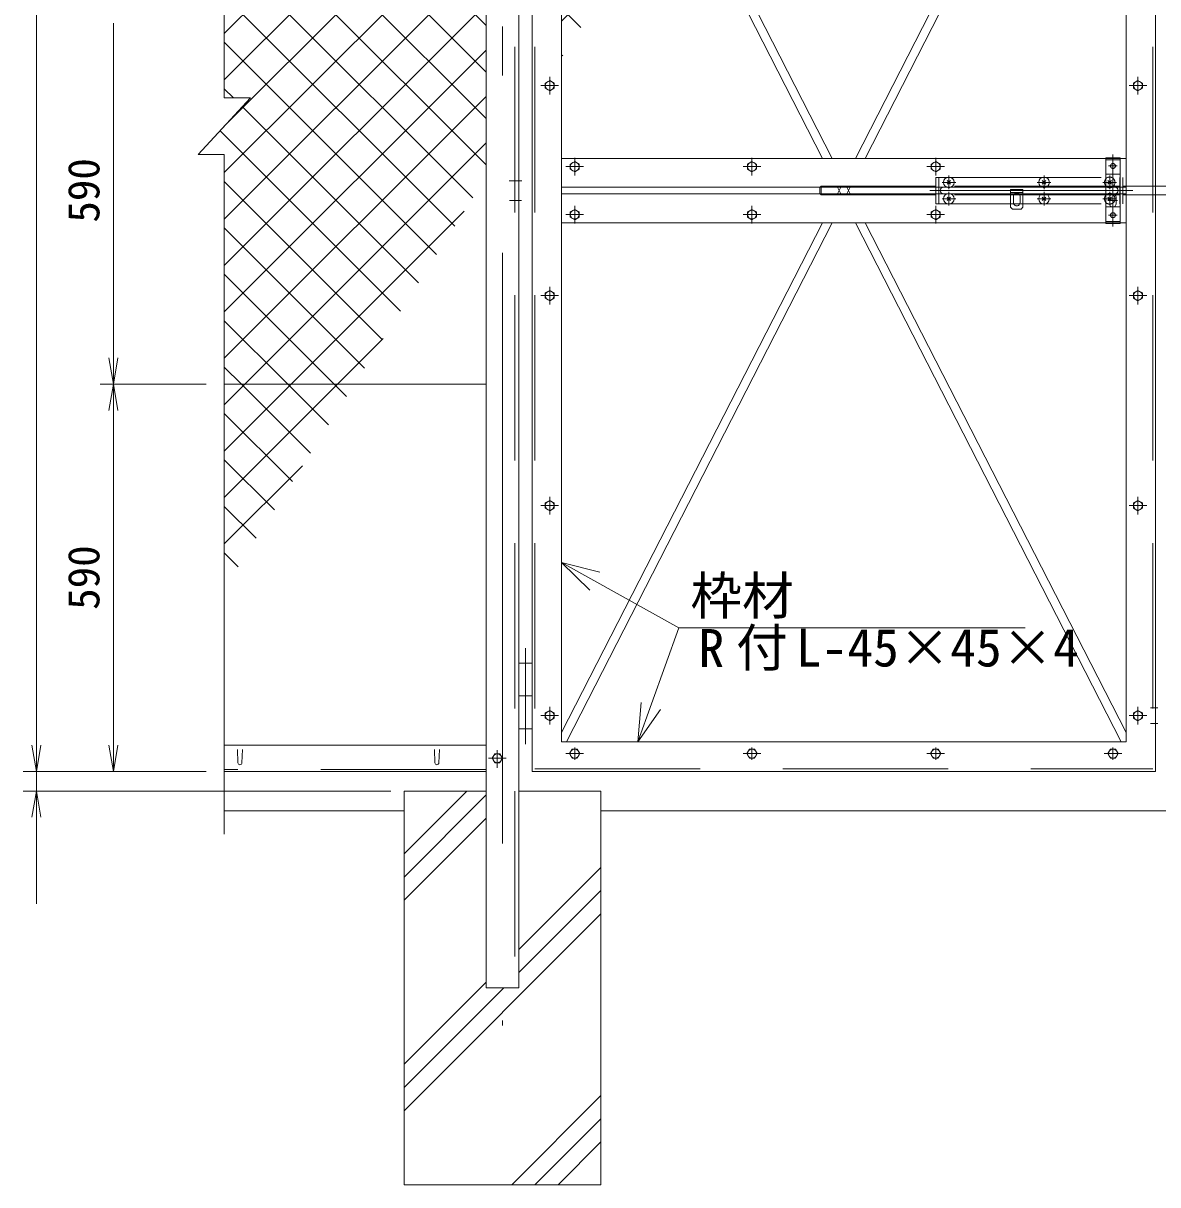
# Model space of a CAD drawing. Units: millimetres, scale not verified. Extents: x -5936 to 5936, y -4198 to 4198.
# Drawn here: x -219 to 1509, y -1828 to -58 of the extents above; entities that cross this region are included whole.
import ezdxf
from ezdxf.enums import TextEntityAlignment as Align

# ---------------------------------------------------------------- set-up
doc = ezdxf.new("R2010")
doc.units = ezdxf.units.MM
doc.header["$LTSCALE"] = 30
doc.linetypes.add('USER2', pattern=[12.6, 8.4, -4.2])
doc.linetypes.add('USER3', pattern=[50.5, 30, -9, 2.5, -9])
for name, color, linetype, lineweight in [('0-0_22', 7, 'Continuous', 9), ('0-3_27', 3, 'Continuous', 9), ('0-5_D-STR1', 1, 'Continuous', 9), ('0-6_D-STR-DIM', 7, 'Continuous', 9), ('0-7_D-STR-TXT', 7, 'Continuous', 9), ('0-9_D-STR4', 7, 'Continuous', 9), ('0-C_0', 7, 'Continuous', 9), ('0-D_D-DCR-HCH', 7, 'Continuous', 9), ('0-E_1', 7, 'Continuous', 9)]:
    doc.layers.add(name, color=color, linetype=linetype, lineweight=lineweight)
doc.styles.add('ＭＳ ゴシック', font='')
doc.styles.get('ＭＳ ゴシック').set_extended_font_data('MS Gothic')

# ---------------------------------------------------------------- blocks, each defined once
blk = doc.blocks.new('G62')
at = {"layer": '0-0_22'}
for p, q in [((182679, 128019), (194481.9, 139821.8)), ((182679, 130140.3), (192360.5, 139821.8)), ((182679, 132261.6), (190239.2, 139821.8)), ((182679, 134382.9), (188117.9, 139821.8)), ((182679, 136504.2), (185996.6, 139821.8)), ((182679, 138625.6), (183875.2, 139821.8)), ((194643.4, 128377.1), (183198.7, 139821.8)), ((194643.4, 130498.4), (185320, 139821.8)), ((194643.4, 132619.7), (187441.3, 139821.8)), ((194643.4, 134741), (189562.6, 139821.8)), ((194643.4, 136862.4), (191684, 139821.8)), ((194643.4, 138983.7), (193805.3, 139821.8)), ((205571.4, 132298.4), (198197.9, 139671.8)), ((198258.5, 139355.9), (198574.5, 139671.8)), ((198986.7, 137962.7), (200695.8, 139671.8)), ((199714.8, 136569.5), (202817.1, 139671.8)), ((206395.6, 133595.4), (200319.2, 139671.8)), ((200443, 135176.3), (204938.5, 139671.8)), ((201171.1, 133783.2), (207059.8, 139671.8)), ((201899.3, 132390), (209181.1, 139671.8)), ((207219.9, 134892.5), (202440.6, 139671.8)), ((208044.1, 136189.5), (204561.9, 139671.8)), ((208868.4, 137486.6), (206683.2, 139671.8)), ((209692.7, 138783.7), (208804.5, 139671.8)), ((194643.4, 126255.8), (182679, 138220.2)), ((182679, 125897.6), (194643.4, 137862)), ((199167, 136581.4), (198093.4, 137655)), ((198093.4, 137069.4), (198631, 137607)), ((202627.4, 130996.8), (208434.6, 136804)), ((194643.4, 124134.4), (182679, 136098.8)), ((198093.4, 134948.1), (199359.1, 136213.8)), ((182679, 123776.3), (194643.4, 135740.7)), ((201489.6, 132137.5), (198093.4, 135533.7)), ((204747.1, 131001.3), (200301.6, 135446.8)), ((198093.4, 132826.8), (200087.3, 134820.6)), ((184345.8, 123321.8), (194643.4, 133619.4)), ((198093.4, 130705.4), (200815.4, 133427.5)), ((203098.6, 128407.2), (198093.4, 133412.4)), ((198093.4, 128584.1), (201543.6, 132034.3)), ((186467.1, 123321.8), (194643.4, 131498.1)), ((202274.3, 127110.1), (198093.4, 131291)), ((198093.4, 126462.8), (202271.7, 130641.1)), ((203922.8, 129704.2), (202624.2, 131002.8)), ((203355.6, 129603.6), (204736.4, 130984.5)), ((188588.5, 123321.8), (194643.4, 129376.8)), ((198093.4, 124341.5), (202999.9, 129247.9)), ((201450.1, 125813.1), (198093.4, 129169.7)), ((190709.8, 123321.8), (194643.4, 127255.4)), ((200625.8, 124516), (198093.4, 127048.4)), ((192831.1, 123321.8), (194643.4, 125134.1)), ((198093.4, 122220.2), (201038.2, 125165)), ((199801.5, 123218.9), (198093.4, 124927.1)), ((182661, 117394.4), (188588.5, 123321.8)), ((182679, 113169.7), (192831.1, 123321.8)), ((182679, 115291), (190709.8, 123321.8)), ((182679, 119533.7), (186467.1, 123321.8)), ((182679, 121655), (184345.8, 123321.8)), ((182679, 111048.4), (194643.4, 123012.8)), ((198977.3, 121921.9), (198093.4, 122805.8)), ((192383.2, 111545.4), (182679, 121249.6)), ((182679, 108927.1), (194643.4, 120891.5)), ((198153, 120624.8), (198093.4, 120684.4)), ((183101.1, 118706.2), (182679, 119128.3)), ((182679, 106805.8), (194643.4, 118770.2)), ((191558.9, 110248.3), (183504.5, 118302.8)), ((190734.7, 108951.3), (182483.2, 117202.8)), ((189910.4, 107654.2), (182679, 114885.6)), ((189086.2, 106357.2), (182679, 112764.3)), ((185789.1, 101168.9), (182679, 104279)), ((184964.9, 99871.9), (182679, 102157.7)), ((182679, 98320.5), (186245.3, 101886.8)), ((184140.6, 98574.8), (182679, 100036.4)), ((183316.3, 97277.7), (182679, 97915.1))]:
    blk.add_line(p, q, dxfattribs=at)
for points in [[(194643.4, 122013.1), (193334.7, 123321.8), (182679, 133977.5)], [(194643.4, 119891.8), (191213.4, 123321.8), (182679, 131856.2)], [(194643.4, 117770.5), (189092.1, 123321.8), (182679, 129734.9)], [(194643.4, 115649.2), (186970.8, 123321.8), (182679, 127613.6)], [(194031.7, 114139.5), (184849.4, 123321.8), (182679, 125492.2)], [(193207.5, 112842.5), (182728.1, 123321.8), (182679, 123370.9)], [(182679, 104684.4), (183616.4, 105621.8), (194643.4, 116648.8)], [(182679, 102563.1), (185737.7, 105621.8), (193641.8, 113525.9)], [(188261.9, 105060.1), (187700.2, 105621.8), (182679, 110643)], [(187437.6, 103763), (185578.9, 105621.8), (182679, 108521.7)], [(182679, 100441.8), (187859, 105621.8), (189943.6, 107706.4)], [(186613.4, 102466), (183457.6, 105621.8), (182679, 106400.4)]]:
    blk.add_lwpolyline(points, dxfattribs=at)
blk = doc.blocks.new('G69')
at = {"layer": '0-E_1'}
for q in [(199839.7, 97025.7), (199387.6, 96211), (203457.2, 94485.3)]:
    blk.add_line((198093.4, 97462.1), q, dxfattribs=at)
blk = doc.blocks.new('G70')
at = {"layer": '0-E_1'}
for q in [(203457.2, 94485.3), (201734.4, 91065.6), (202611.4, 90750.8)]:
    blk.add_line((201585.4, 89271.8), q, dxfattribs=at)
blk = doc.blocks.new('_OPEN')
at = {"layer": '0-C_0'}
blk.add_line((-30, 5), (0, 0), dxfattribs=at)
blk.add_lwpolyline([(-30, -5), (0, 0), (-30, 0)], dxfattribs=at)

msp = doc.modelspace()

# ---------------------------------------------------------------- linework, layer by layer
at = {"layer": '0-3_27'}
for p, q in [((1430.04, -262.68), (1452.04, -262.68)), ((1430.04, -262.68), (1430.04, -362.68)), ((1452.04, -262.68), (1452.04, -362.68)), ((1188.39, -297.53), (1193.69, -302.84)), ((1193.69, -297.53), (1188.39, -302.84)), ((1338.69, -297.53), (1333.39, -302.84)), ((1333.39, -297.53), (1338.69, -302.84)), ((1284.96, -311.04), (1303.96, -311.04)), ((1303.96, -311.04), (1303.96, -338.04)), ((1461.04, -317.68), (1378.96, -317.68)), ((1193.69, -327.84), (1188.39, -322.53)), ((1188.39, -327.84), (1193.69, -322.53)), ((1289.46, -321.04), (1289.46, -331.04)), ((1299.46, -321.04), (1299.46, -331.04)), ((1333.39, -327.84), (1338.69, -322.53)), ((1338.69, -327.84), (1333.39, -322.53)), ((1436.04, -332.68), (1436.04, -322.68)), ((1446.04, -332.68), (1446.04, -322.68)), ((1303.96, -338.04), (1300.96, -341.04)), ((1452.04, -362.68), (1430.04, -362.68)), ((536.04, -1032.68), (556.04, -1032.68)), ((536.04, -1082.68), (556.04, -1082.68)), ((536.04, -1132.68), (556.04, -1132.68))]:
    msp.add_line(p, q, dxfattribs=at)
at = {"layer": '0-3_27', "linetype": 'USER3'}
for p, q in [((1441.04, -367.63), (1441.04, -257.74)), ((1434.42, -275.18), (1447.66, -275.18)), ((1161.95, -312.68), (1471.18, -312.68)), ((1434.3, -327.68), (1447.78, -327.68)), ((1434.42, -350.18), (1447.66, -350.18)), ((546.04, -1009.86), (546.04, -1156.29))]:
    msp.add_line(p, q, dxfattribs=at)
at = {"layer": '0-3_27', "linetype": 'USER2'}
for p, q in [((1430.04, -265.68), (1452.04, -265.68)), ((1171.04, -292.68), (1456.04, -292.68)), ((1171.04, -332.68), (1171.04, -292.68)), ((1175.54, -292.68), (1175.54, -332.68)), ((1180.64, -300.18), (1201.43, -300.18)), ((1191.04, -310.58), (1191.04, -289.79)), ((1325.64, -300.18), (1346.43, -300.18)), ((1336.04, -310.58), (1336.04, -289.79)), ((1446.44, -300.18), (1425.65, -300.18)), ((1430.04, -287.68), (1452.04, -287.68)), ((1433.39, -297.53), (1438.69, -302.84)), ((1438.69, -297.53), (1433.39, -302.84)), ((1436.04, -310.58), (1436.04, -289.79)), ((1451.54, -292.68), (1451.54, -332.68)), ((1456.04, -332.68), (1456.04, -292.68)), ((996.46, -306.18), (994.46, -308.18)), ((994.46, -308.18), (994.46, -317.18)), ((994.46, -317.18), (996.46, -319.18)), ((1171.04, -306.18), (996.46, -306.18)), ((996.46, -306.18), (996.46, -319.18)), ((1451.54, -306.18), (1175.54, -306.18)), ((1191.04, -314.79), (1191.04, -335.58)), ((1303.96, -315.54), (1284.96, -315.54)), ((1336.04, -314.79), (1336.04, -335.58)), ((1436.04, -314.79), (1436.04, -335.58)), ((1576.04, -306.18), (1456.04, -306.18)), ((1171.04, -319.18), (996.46, -319.18)), ((1171.04, -332.68), (1456.04, -332.68)), ((1451.54, -319.18), (1175.54, -319.18)), ((1180.64, -325.18), (1201.43, -325.18)), ((1325.64, -325.18), (1346.43, -325.18)), ((1446.44, -325.18), (1425.65, -325.18)), ((1433.39, -327.84), (1438.69, -322.53)), ((1438.69, -327.84), (1433.39, -322.53)), ((1576.04, -319.18), (1456.04, -319.18)), ((1452.04, -337.68), (1430.04, -337.68)), ((1430.04, -359.68), (1452.04, -359.68))]:
    msp.add_line(p, q, dxfattribs=at)
at = {"layer": '0-3_27'}
msp.add_lwpolyline([(1300.96, -341.04), (1287.96, -341.04), (1284.96, -338.04), (1284.96, -311.04)], dxfattribs=at)
at = {"layer": '0-3_27', "linetype": 'USER2'}
for centre in [(1441.04, -275.18), (1441.04, -350.18)]:
    msp.add_circle(centre, 3.75, dxfattribs=at)
at = {"layer": '0-3_27'}
for centre in [(1191.04, -300.18), (1336.04, -300.18), (1191.04, -325.18), (1336.04, -325.18)]:
    msp.add_circle(centre, 8.14, dxfattribs=at)
for centre, radius, start, end in [((1436.04, -300.18), 8.14, 137.51918, 222.48085), ((1183.04, -312.68), 5, 89.99998, 269.99929), ((1294.46, -321.04), 5, 0.00001, 180.00001), ((1441.04, -322.68), 5, 359.99999, 179.99965), ((1444.04, -312.68), 5, 270.00068, 89.99999), ((1294.46, -331.04), 5, 180, 0.00001), ((1436.04, -325.18), 8.14, 137.5191, 222.48093), ((1441.04, -332.68), 5, 179.99999, 359.99998)]:
    msp.add_arc(centre, radius, start, end, dxfattribs=at)
at = {"layer": '0-3_27', "linetype": 'USER2'}
for centre, start, end in [((1436.04, -300.18), 222.48085, 137.51918), ((1436.04, -325.18), 222.48093, 137.5191)]:
    msp.add_arc(centre, 8.14, start, end, dxfattribs=at)
at = {"layer": '0-5_D-STR1', "linetype": 'USER3'}
for p, q in [((511.04, 1107.56), (511.04, -1584.93)), ((583.04, -166.12), (583.04, -139.23)), ((1479.04, -166.12), (1479.04, -139.23)), ((569.61, -152.68), (596.49, -152.68)), ((1492.47, -152.68), (1465.59, -152.68)), ((621.04, -262.75), (621.04, -289.63)), ((621.04, -262.75), (621.04, -289.63)), ((891.04, -262.75), (891.04, -289.63)), ((891.04, -262.75), (891.04, -289.63)), ((1171.04, -262.75), (1171.04, -289.63)), ((1171.04, -262.75), (1171.04, -289.63)), ((607.61, -276.18), (634.49, -276.18)), ((607.61, -276.18), (634.49, -276.18)), ((877.61, -276.18), (904.49, -276.18)), ((877.61, -276.18), (904.49, -276.18)), ((1157.61, -276.18), (1184.49, -276.18)), ((1157.61, -276.18), (1184.49, -276.18)), ((621.04, -335.75), (621.04, -362.63)), ((621.04, -335.75), (621.04, -362.63)), ((891.04, -335.75), (891.04, -362.63)), ((891.04, -335.75), (891.04, -362.63)), ((1171.04, -335.75), (1171.04, -362.63)), ((1171.04, -335.75), (1171.04, -362.63)), ((607.61, -349.18), (634.49, -349.18)), ((607.61, -349.18), (634.49, -349.18)), ((877.61, -349.18), (904.49, -349.18)), ((877.61, -349.18), (904.49, -349.18)), ((1157.61, -349.18), (1184.49, -349.18)), ((1157.61, -349.18), (1184.49, -349.18)), ((583.04, -486.12), (583.04, -459.23)), ((1479.04, -486.12), (1479.04, -459.23)), ((569.61, -472.68), (596.49, -472.68)), ((1492.47, -472.68), (1465.59, -472.68)), ((569.61, -792.68), (596.49, -792.68)), ((583.04, -806.12), (583.04, -779.23)), ((1492.47, -792.68), (1465.59, -792.68)), ((1479.04, -806.12), (1479.04, -779.23)), ((569.61, -1112.68), (596.49, -1112.68)), ((583.04, -1126.12), (583.04, -1099.23)), ((1492.47, -1112.68), (1465.59, -1112.68)), ((1479.04, -1126.12), (1479.04, -1099.23)), ((1498.03, -1100.68), (1509.21, -1100.68)), ((1498.03, -1124.68), (1509.21, -1124.68)), ((503.04, -1165.46), (503.04, -1192.32)), ((621.04, -1161.32), (621.04, -1180.31)), ((891.04, -1161.32), (891.04, -1180.31)), ((1171.04, -1161.32), (1171.04, -1180.31)), ((1441.04, -1161.32), (1441.04, -1180.31)), ((516.47, -1177.68), (489.59, -1177.68)), ((634.47, -1170.68), (607.59, -1170.68)), ((904.47, -1170.68), (877.59, -1170.68)), ((1184.47, -1170.68), (1157.59, -1170.68)), ((1454.47, -1170.68), (1427.59, -1170.68))]:
    msp.add_line(p, q, dxfattribs=at)
at = {"layer": '0-5_D-STR1'}
for p, q in [((87.23, 1058.67), (87.23, -171.54)), ((486.04, 1040.15), (486.04, -1527.68)), ((536.04, 1040.15), (536.04, -1527.68)), ((556.04, 1040.15), (556.04, -1197.68)), ((601.04, 1040.15), (601.04, -1152.68)), ((1461.04, 1040.15), (1461.04, -1152.68)), ((1506.04, 1040.15), (1506.04, -1197.68)), ((608.34, 527.32), (1013.26, -263.68)), ((1048.82, -263.68), (1453.74, 527.32)), ((601.04, 513.05), (998.65, -263.68)), ((1063.43, -263.68), (1461.04, 513.05)), ((127.23, -171.54), (47.23, -257.7)), ((87.23, -171.54), (127.23, -171.54)), ((87.23, -257.7), (47.23, -257.7)), ((87.23, -257.7), (87.23, -1293.37)), ((601.04, -263.68), (1461.04, -263.68)), ((521.42, -297.68), (540.52, -297.68)), ((601.04, -307.68), (1461.04, -307.68)), ((601.04, -317.68), (1461.04, -317.68)), ((1021.18, -307.68), (1026.3, -317.68)), ((1021.18, -317.68), (1026.3, -307.68)), ((1035.78, -307.68), (1040.9, -317.68)), ((1035.78, -317.68), (1040.9, -307.68)), ((521.63, -327.68), (540.03, -327.68)), ((601.04, -361.68), (1461.04, -361.68)), ((601.04, -1138.42), (998.65, -361.68)), ((608.34, -1152.68), (1013.26, -361.68)), ((1048.82, -361.68), (1453.74, -1152.68)), ((1063.43, -361.68), (1461.04, -1138.42)), ((486.04, -607.68), (87.23, -607.68)), ((486.04, -1157.68), (87.23, -1157.68)), ((107.29, -1164.18), (108.04, -1184.68)), ((114.79, -1164.18), (114.04, -1184.68)), ((407.29, -1164.18), (408.04, -1184.68)), ((414.79, -1164.18), (414.04, -1184.68)), ((601.04, -1152.68), (1461.04, -1152.68)), ((486.04, -1197.68), (87.23, -1197.68)), ((556.04, -1197.68), (1506.04, -1197.68)), ((536.04, -1527.68), (486.04, -1527.68))]:
    msp.add_line(p, q, dxfattribs=at)
at = {"layer": '0-5_D-STR1', "linetype": 'USER2'}
for p, q in [((530.04, 1040.15), (530.04, -1527.68)), ((560.04, 1040.15), (560.04, -1193.68)), ((1502.04, 1040.15), (1502.04, -1193.68)), ((486.04, -1194.68), (87.23, -1194.68)), ((560.04, -1193.68), (1502.04, -1193.68))]:
    msp.add_line(p, q, dxfattribs=at)
at = {"layer": '0-5_D-STR1'}
for points in [[(583.04, -144.84), (589.83, -148.76), (589.83, -156.6), (583.04, -160.52), (576.25, -156.6), (576.25, -148.76)], [(1479.04, -144.84), (1472.25, -148.76), (1472.25, -156.6), (1479.04, -160.52), (1485.83, -156.6), (1485.83, -148.76)], [(621.04, -284.02), (627.83, -280.1), (627.83, -272.26), (621.04, -268.34), (614.25, -272.26), (614.25, -280.1)], [(621.04, -284.02), (627.83, -280.1), (627.83, -272.26), (621.04, -268.34), (614.25, -272.26), (614.25, -280.1)], [(891.04, -284.02), (897.83, -280.1), (897.83, -272.26), (891.04, -268.34), (884.25, -272.26), (884.25, -280.1)], [(891.04, -284.02), (897.83, -280.1), (897.83, -272.26), (891.04, -268.34), (884.25, -272.26), (884.25, -280.1)], [(1171.04, -284.02), (1177.83, -280.1), (1177.83, -272.26), (1171.04, -268.34), (1164.25, -272.26), (1164.25, -280.1)], [(1171.04, -284.02), (1177.83, -280.1), (1177.83, -272.26), (1171.04, -268.34), (1164.25, -272.26), (1164.25, -280.1)], [(621.04, -357.02), (627.83, -353.1), (627.83, -345.26), (621.04, -341.34), (614.25, -345.26), (614.25, -353.1)], [(621.04, -357.02), (627.83, -353.1), (627.83, -345.26), (621.04, -341.34), (614.25, -345.26), (614.25, -353.1)], [(891.04, -357.02), (897.83, -353.1), (897.83, -345.26), (891.04, -341.34), (884.25, -345.26), (884.25, -353.1)], [(891.04, -357.02), (897.83, -353.1), (897.83, -345.26), (891.04, -341.34), (884.25, -345.26), (884.25, -353.1)], [(1171.04, -357.02), (1177.83, -353.1), (1177.83, -345.26), (1171.04, -341.34), (1164.25, -345.26), (1164.25, -353.1)], [(1171.04, -357.02), (1177.83, -353.1), (1177.83, -345.26), (1171.04, -341.34), (1164.25, -345.26), (1164.25, -353.1)], [(583.04, -464.84), (589.83, -468.76), (589.83, -476.6), (583.04, -480.52), (576.25, -476.6), (576.25, -468.76)], [(1479.04, -464.84), (1472.25, -468.76), (1472.25, -476.6), (1479.04, -480.52), (1485.83, -476.6), (1485.83, -468.76)], [(583.04, -784.84), (589.83, -788.76), (589.83, -796.6), (583.04, -800.52), (576.25, -796.6), (576.25, -788.76)], [(1479.04, -784.84), (1472.25, -788.76), (1472.25, -796.6), (1479.04, -800.52), (1485.83, -796.6), (1485.83, -788.76)], [(583.04, -1104.84), (589.83, -1108.76), (589.83, -1116.6), (583.04, -1120.52), (576.25, -1116.6), (576.25, -1108.76)], [(1479.04, -1104.84), (1472.25, -1108.76), (1472.25, -1116.6), (1479.04, -1120.52), (1485.83, -1116.6), (1485.83, -1108.76)], [(613.2, -1170.68), (617.12, -1177.47), (624.96, -1177.47), (628.88, -1170.68), (624.96, -1163.89), (617.12, -1163.89)], [(883.2, -1170.68), (887.12, -1177.47), (894.96, -1177.47), (898.88, -1170.68), (894.96, -1163.89), (887.12, -1163.89)], [(1163.2, -1170.68), (1167.12, -1177.47), (1174.96, -1177.47), (1178.88, -1170.68), (1174.96, -1163.89), (1167.12, -1163.89)], [(1433.2, -1170.68), (1437.12, -1177.47), (1444.96, -1177.47), (1448.88, -1170.68), (1444.96, -1163.89), (1437.12, -1163.89)], [(495.2, -1177.68), (499.12, -1184.47), (506.96, -1184.47), (510.88, -1177.68), (506.96, -1170.89), (499.12, -1170.89)]]:
    msp.add_lwpolyline(points, close=True, dxfattribs=at)
for centre in [(583.04, -152.68), (1479.04, -152.68), (621.04, -276.18), (621.04, -276.18), (891.04, -276.18), (891.04, -276.18), (1171.04, -276.18), (1171.04, -276.18), (621.04, -349.18), (621.04, -349.18), (891.04, -349.18), (891.04, -349.18), (1171.04, -349.18), (1171.04, -349.18), (583.04, -472.68), (1479.04, -472.68), (583.04, -792.68), (1479.04, -792.68), (583.04, -1112.68), (1479.04, -1112.68), (621.04, -1170.68), (891.04, -1170.68), (1171.04, -1170.68), (1441.04, -1170.68), (503.04, -1177.68)]:
    msp.add_circle(centre, 6.8, dxfattribs=at)
for centre in [(111.04, -1184.68), (411.04, -1184.68)]:
    msp.add_arc(centre, 3, 180, 0, dxfattribs=at)
at = {"layer": '0-6_D-STR-DIM'}
for p, q in [((-199.13, 532.32), (-199.13, -1157.68)), ((-81.86, -567.68), (-81.86, -57.68)), ((59.56, -607.68), (-101.86, -607.68)), ((59.56, -607.68), (-101.86, -607.68)), ((-81.86, -1157.68), (-81.86, -647.68)), ((-199.13, -1157.68), (-199.13, -1117.68)), ((19.56, -1197.68), (-219.13, -1197.68)), ((19.56, -1197.68), (-219.13, -1197.68)), ((-199.13, -1197.68), (-199.13, -1227.68)), ((59.56, -1197.68), (-101.86, -1197.68)), ((341.04, -1227.68), (-219.13, -1227.68)), ((-199.13, -1267.68), (-199.13, -1399.33))]:
    msp.add_line(p, q, dxfattribs=at)
at = {"layer": '0-7_D-STR-TXT'}
msp.add_line((779.83, -978.9), (1307.54, -978.9), dxfattribs=at)
at = {"layer": '0-9_D-STR4'}
for p, q in [((361.04, -1227.68), (486.04, -1227.68)), ((536.04, -1227.68), (661.04, -1227.68)), ((661.04, -1227.68), (661.04, -1827.68)), ((361.04, -1257.68), (87.23, -1257.68)), ((2361.04, -1257.68), (661.04, -1257.68))]:
    msp.add_line(p, q, dxfattribs=at)
msp.add_lwpolyline([(361.04, -1227.68), (361.04, -1827.68), (661.04, -1827.68)], dxfattribs=at)
at = {"layer": '0-D_D-DCR-HCH'}
for p, q in [((361.04, -1323.34), (456.69, -1227.68)), ((361.04, -1358.69), (486.04, -1233.69)), ((361.04, -1394.05), (486.04, -1269.05)), ((536.04, -1469.11), (661.04, -1344.11)), ((536.04, -1504.46), (661.04, -1379.46)), ((361.04, -1714.82), (661.04, -1414.82)), ((361.04, -1644.11), (486.04, -1519.11)), ((361.04, -1679.46), (512.82, -1527.68)), ((525.15, -1827.68), (661.04, -1691.79)), ((560.5, -1827.68), (661.04, -1727.15)), ((595.86, -1827.68), (661.04, -1762.5))]:
    msp.add_line(p, q, dxfattribs=at)

# ---------------------------------------------------------------- block references
at = {"layer": '0-5_D-STR1', "xscale": 0.03333333, "yscale": 0.03333333}
msp.add_blockref('G62', (-6002.07, -4128.41), dxfattribs=at)
at = {"layer": '0-6_D-STR-DIM', "xscale": 1.333333, "yscale": 1.333333}
for p, rotation in [((-81.86, -607.68), 270), ((-81.86, -607.68), 90), ((-199.13, -1197.68), 270), ((-199.13, -1197.68), 270), ((-81.86, -1197.68), 270), ((-199.13, -1227.68), 90)]:
    msp.add_blockref('_OPEN', p, dxfattribs=dict(at, rotation=rotation))
at = {"layer": '0-7_D-STR-TXT', "xscale": 0.03333333, "yscale": 0.03333333}
for name in ['G69', 'G70']:
    msp.add_blockref(name, (-6002.07, -4128.41), dxfattribs=at)

# ---------------------------------------------------------------- texts
at = {"layer": '0-6_D-STR-DIM', "style": 'ＭＳ ゴシック'}
for p in [(-88.61, -361.56), (-88.61, -951.56)]:
    msp.add_text('590', height=48.17, rotation=90, dxfattribs=at).set_placement(p, align=Align.BOTTOM_LEFT)
at = {"layer": '0-7_D-STR-TXT', "style": 'ＭＳ ゴシック'}
for s, p in [('枠材', (797.42, -976)), ('  付', (788.39, -1055.23)), ('R', (809.51, -1055.81)), ('L-45×45×4', (958, -1055.23))]:
    msp.add_text(s, height=57.62, dxfattribs=at).set_placement(p, align=Align.BOTTOM_LEFT)

doc.saveas('drawing.dxf')
